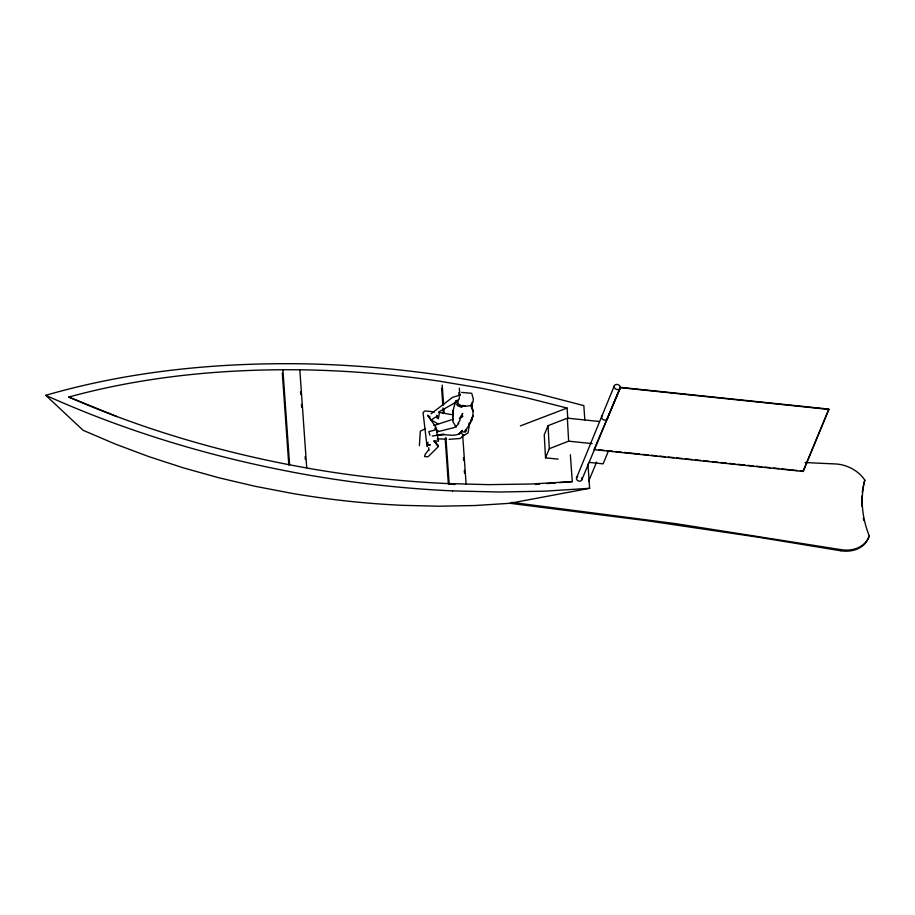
<?xml version="1.0" encoding="UTF-8"?>
<svg xmlns="http://www.w3.org/2000/svg" width="915" height="915" viewBox="0 0 915 915"><rect width="100%" height="100%" fill="white"/><g stroke="black" fill="none" stroke-linecap="round" stroke-linejoin="round"><path stroke-width="1.37" d="M453.2 410.172L452.879 415.81L453.2 410.172L455.762 400.621L458.358 400.404M459.422 396.698L459.216 399.054L456.688 401.559M428.815 447.675L428.597 450.409L428.815 449.677L425.155 454.366L424.526 456.551L428.048 456.791L438.376 446.589L438.194 445.365L433.927 440.87L437.336 445.239M581.86 479.746L607.651 417.858M620.233 387.949L620.164 386.679A3.157 2.482 22.5 0 0 615.795 384.54A3.157 2.482 22.5 0 0 614.834 388.257A3.157 2.482 22.5 0 0 619.569 389.001L620.233 387.949L606.919 419.528A3.157 2.482 22.5 0 1 602.447 419.059A3.157 2.482 22.5 0 1 602.527 415.353M427.511 445.742L427.968 442.277M469.624 423.359L468.045 432.955L463.722 435.551L460.966 432.772M461.629 407.164L458.209 406.066L456.734 404.624L457.9 401.319M462.269 431.754L463.882 432.04C470.127 425.006 476.28 414.964 471.134 405.528M453.085 412.23L452.868 421.609L456.196 427.202M469.201 423.92L472.003 419.71L472.986 415.65L471.911 417.823M468.88 425.223L469.532 422.558M457.591 402.772L457.809 402.005M576.496 477.996L614.331 385.764M599.153 421.472L567.357 418.155L548.039 425.681L544.242 434.819L545.523 457.832L558.161 459.158M545.523 457.832L549.309 448.693L548.039 425.681M619.569 389.001L606.919 419.528L607.594 418.487M588.642 481.29L596.591 462.098M608.464 450.923L603.111 463.848L589.066 462.384M805.143 462.521A3837.155 3015.451 22.5 0 0 835.235 463.939A31.339 24.625 22.5 0 1 864.858 480.169L864.412 481.244A125.881 98.923 22.5 0 0 863.383 485.671M584.822 419.871L583.827 405.62L538.157 393.747L491.698 383.774L444.759 375.756A940.483 739.08 22.5 0 0 303.723 363.815C216.855 362.489 129.392 371.101 45.75 395.303L83.128 430.313L115.393 444.084L148.905 456.642L183.492 467.897L218.96 477.802L255.102 486.288L291.725 493.322A762.058 598.868 22.5 0 0 402.406 505.32L438.88 506.212L474.794 505.538L509.975 503.296L647.591 520.818L757.712 537.128L840.279 550.693L840.725 549.606A29.269 23.001 22.5 0 0 869.25 535.847A125.881 98.923 22.5 0 1 864.858 480.169M869.25 535.847L868.804 536.922A29.269 23.001 22.5 0 1 840.279 550.693M439.44 412.757L438.365 418.727L437.164 418.086L436.718 415.341L437.519 415.925L431.091 419.996L429.753 418.349L429.73 416.176M460.222 419.836L457.877 423.508L458.873 423.645M465.232 431.891L466.421 430.05L465.14 432.006M462.327 430.359C457.786 438.674 446.303 433.527 438.811 434.774L444.175 434.351L432.269 436.009M458.85 434.225L461.835 430.793M459.49 433.733L462.189 430.519M457.992 424.617L454.286 427.568L438.388 431.56M472.369 418.441L470.825 419.996L472.003 419.71M463.848 435.025L460.234 438.468L449.093 439.326M431.057 413.797L452.639 397.304L460.371 394.971M439.017 411.807L456.391 402.017L454 403.481L455.773 402.783M549.309 448.693L568.638 441.167L592.142 443.615M520.372 425.898L567.083 408.044L567.78 417.949M425.098 428.838L420.328 431.171L419.379 445.674M433.939 425.486L451.324 419.825M430.05 444.907L427.591 445.433L429.833 444.827M427.625 445.422L429.856 444.816M570.377 454.744L572.264 481.633L530.746 484.024L488.358 484.641L445.319 483.475A935.153 734.894 22.5 0 1 314.749 469.395C230.328 454.938 147.338 431.377 68.797 397.041C146.492 375.756 227.423 368.436 307.795 369.912A905.724 711.767 22.5 0 1 438.365 381.006L481.828 388.303L524.821 397.339L567.083 408.044M509.975 503.296L589.637 488.301L587.933 464.065M535.401 484.493L539.656 484.161M546.747 483.612L555.245 482.948M559.5 482.617L572.264 481.633M589.637 488.301L544.825 491.161L499.052 492.018L452.57 490.886M461.64 392.421L471.717 393.313L473.295 398.974L473.089 401.902L470.493 405.562L466.501 406.18L462.418 405.448L465.255 405.94L461.595 406.706L458.243 403.938L461.583 406.203M437.256 438.857L446.623 439.177M454.847 484.515L449.174 483.978L445.891 437.359M434.534 411.899L424.995 410.926L423.039 412.551L427.065 446.669M438.617 412.31L451.461 414.598M620.301 387.32L828.83 409.097L803.13 471.134L800.293 470.836M598.559 449.768L604.243 450.363M607.091 450.66L612.764 451.255M615.612 451.553L621.296 452.136M624.133 452.433L639.757 454.069M642.605 454.366L648.289 454.961M651.125 455.258L656.81 455.853M659.646 456.15L665.331 456.734M668.179 457.031L673.852 457.626M676.7 457.923L682.384 458.518M685.221 458.815L692.323 459.559M695.171 459.856L700.844 460.451M703.692 460.748L709.377 461.343M712.213 461.629L717.898 462.224M720.734 462.521L726.418 463.116M729.266 463.413L734.939 464.008M737.787 464.305L744.89 465.049M747.727 465.346L753.411 465.941M756.259 466.238L761.932 466.822M764.78 467.119L770.464 467.714M773.301 468.011L778.985 468.606M781.822 468.903L797.457 470.539M511.794 502.381L675.567 523.632L840.725 549.606M68.797 397.041L117.051 416.645M45.75 395.303C130.399 433.447 220.138 459.685 311.546 475.594A971.044 763.11 22.5 0 0 452.57 490.886M438.651 431.514L434.98 428.254L435.277 429.981L428.838 431.628L429.913 435.254M430.999 419.894L437.896 423.805M436.295 443.352L434.351 440.836L438.514 441.224L437.53 435.746M436.078 443.398L438.194 446.326M428.78 417.469L427.682 415.17L436.055 427.534L436.547 430.279M470.939 405.517L472.986 411.247L471.671 405.597L471.98 408.17L472.197 402.337M452.639 418.121L453.017 420.111M436.89 431.697L437.027 433.287L436.878 430.668M459.353 388.109L459.845 395.166M462.635 434.728L466.112 484.172M458.861 392.592L459.056 395.417M463.436 457.58L463.631 460.405M464.328 470.299L464.523 473.124M442.208 385.089L443.603 404.865M443.901 409.108L444.198 413.34M441.625 388.166L442.814 405.128M443.009 407.953L443.409 413.603M445.205 439.028L448.384 484.241M299.857 370.255L306.719 467.737M300.566 391.7L300.76 394.525M301.458 404.419L301.653 407.244M305.141 456.688L305.335 459.513M282.918 370.072L289.586 464.717M282.335 373.148L288.797 464.969M567.357 418.155L568.638 441.167M581.494 477.973A2.825 2.219 22.5 0 1 579.309 481.176A2.825 2.219 22.5 0 1 576.747 477.47M577.148 477.047A2.825 2.219 22.5 0 1 577.697 476.738M863.771 520.475A125.881 98.923 22.5 0 1 863.291 518.107M861.896 506.338A125.881 98.923 22.5 0 1 861.999 495.873M862.319 492.442A125.881 98.923 22.5 0 1 863.165 486.791M460.554 417.789L462.83 416.211L459.376 418.876L462.716 413.431L460.554 417.789M828.899 409.44L803.198 471.465L594.075 449.631L620.37 387.663L828.899 409.44M437.988 435.151L436.581 435.117L437.988 435.151"/></g></svg>
